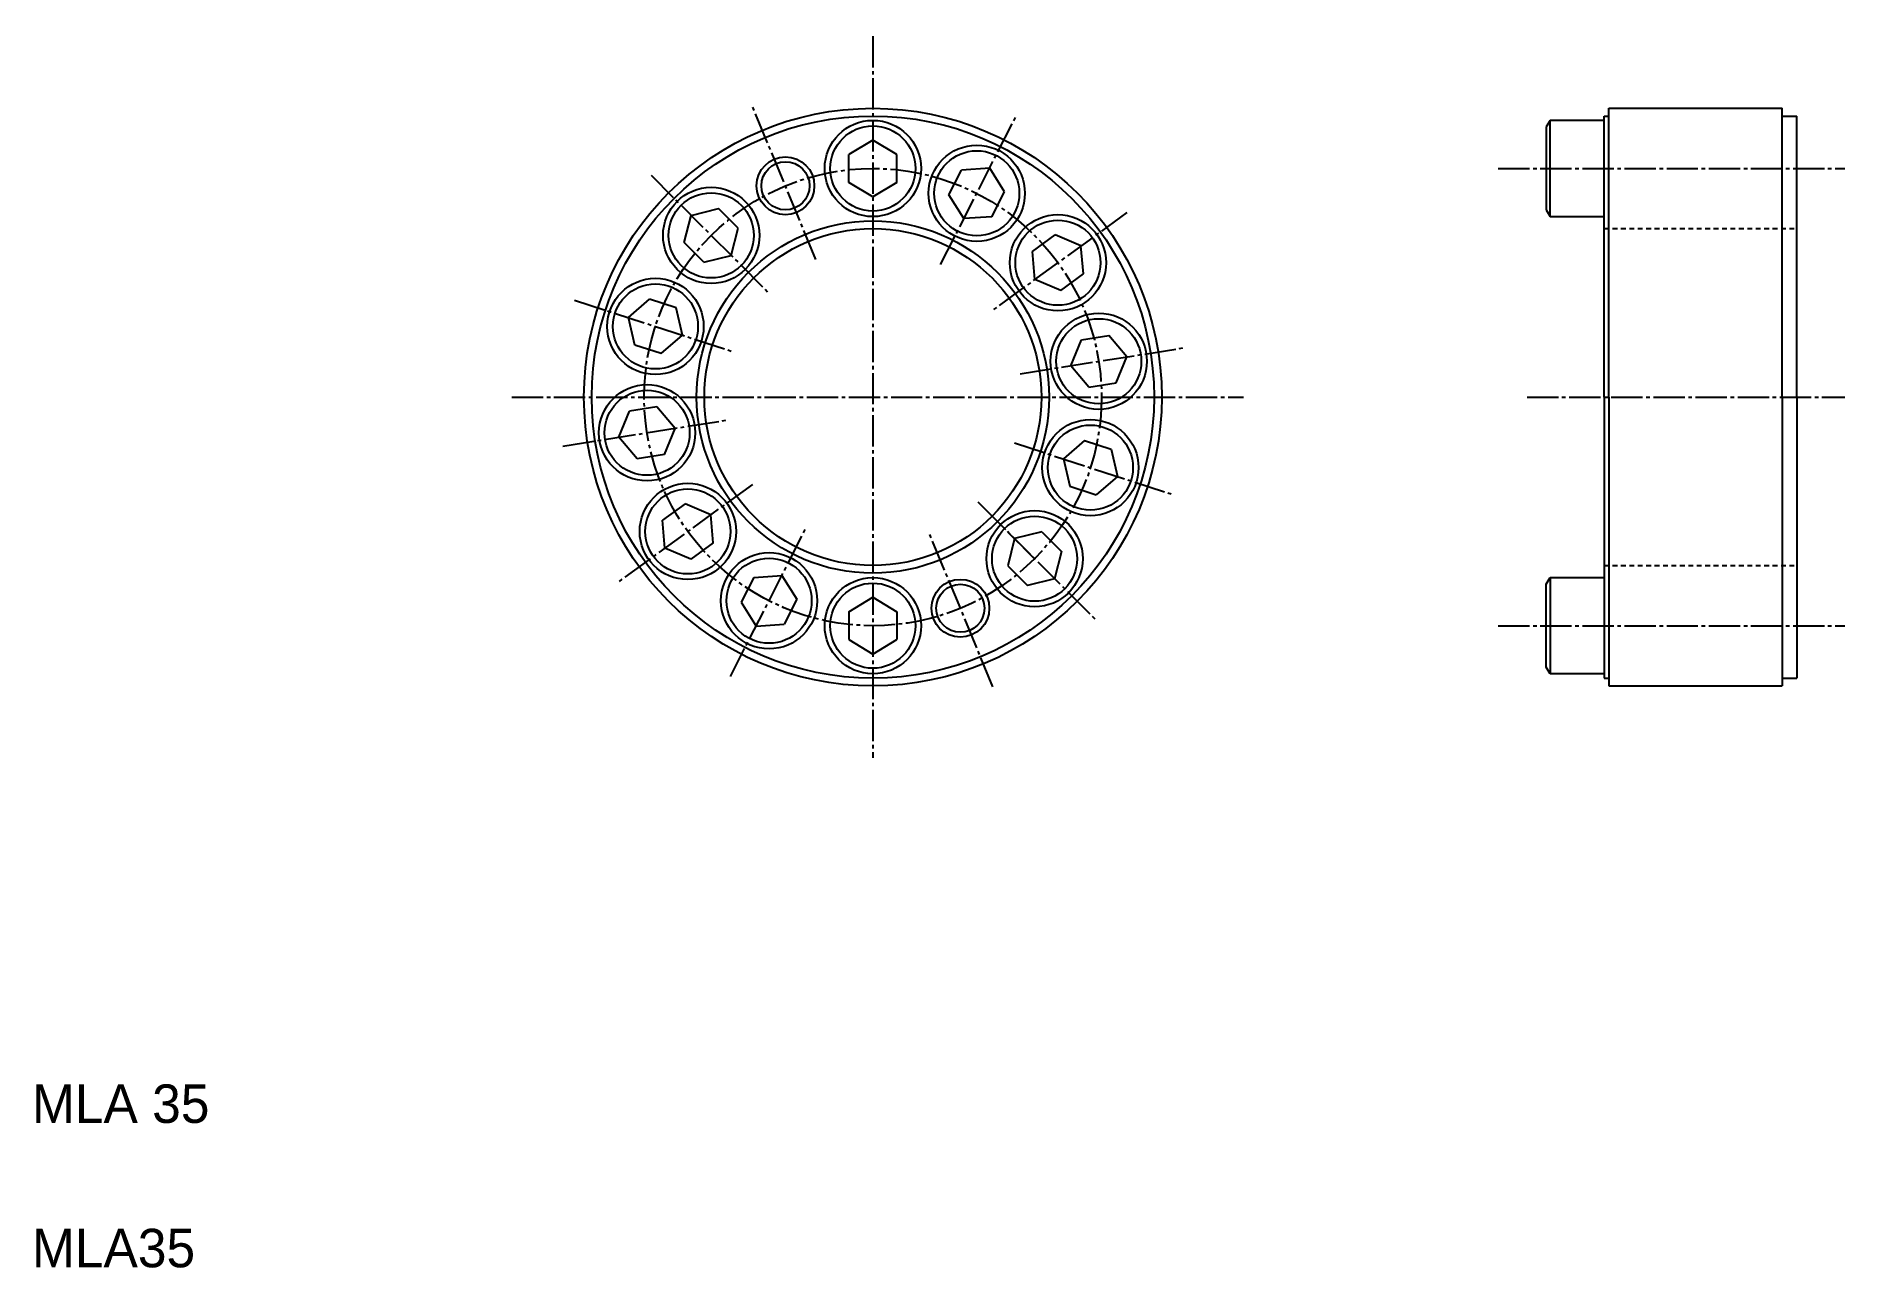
# Model space of a CAD drawing. Extents: x 10 to 198, y 10 to 138.
import ezdxf

# ---------------------------------------------------------------- set-up
doc = ezdxf.new("R2010")
doc.units = 0
doc.header["$LTSCALE"] = 0.25
doc.linetypes.add('CENTER', pattern=[17.5, 13, -1.5, 1.5, -1.5])
doc.linetypes.add('DASHED', pattern=[3.5, 2, -1.5])
doc.layers.get('0').update_dxf_attribs({"linetype": 'CONTINUOUS'})
doc.layers.add('CENTER', color=1, linetype='CENTER')

msp = doc.modelspace()

# ---------------------------------------------------------------- linework, layer by layer
for p, q in [((173.27, 100.41), (173.27, 129.61)), ((173.27, 129.61), (173.77, 129.61)), ((173.77, 100.41), (173.77, 130.41)), ((173.77, 130.41), (191.77, 130.41)), ((191.77, 100.41), (191.77, 130.41)), ((191.77, 129.61), (193.27, 129.61)), ((193.27, 100.41), (193.27, 129.61)), ((167.67, 129.16), (167.27, 128.47)), ((167.27, 128.47), (167.27, 119.86)), ((173.27, 129.16), (167.67, 129.16)), ((167.67, 119.16), (167.67, 129.16)), ((173.27, 119.16), (173.27, 129.16)), ((97.33, 127.11), (94.83, 125.61)), ((99.83, 125.61), (97.33, 127.11)), ((94.83, 122.72), (94.83, 125.61)), ((99.83, 122.72), (99.83, 125.61)), ((105.23, 121.42), (106.54, 124)), ((109.46, 124.2), (106.54, 124)), ((111, 121.73), (109.46, 124.2)), ((97.33, 121.21), (94.83, 122.72)), ((99.83, 122.72), (97.33, 121.21)), ((106.78, 118.95), (105.23, 121.42)), ((109.69, 119.15), (111, 121.73)), ((77.75, 116.46), (78.46, 119.29)), ((78.46, 119.29), (81.29, 120)), ((83.33, 117.96), (81.29, 120)), ((109.69, 119.15), (106.78, 118.95)), ((167.27, 119.86), (167.67, 119.16)), ((167.67, 119.16), (173.27, 119.16)), ((169.07, 119.16), (169.07, 119.16)), ((170.47, 119.16), (170.47, 119.16)), ((79.79, 114.42), (77.75, 116.46)), ((82.63, 115.12), (83.33, 117.96)), ((113.91, 115.55), (116.25, 117.25)), ((118.94, 116.11), (116.25, 117.25)), ((79.79, 114.42), (82.63, 115.12)), ((114.16, 112.64), (113.91, 115.55)), ((119.19, 113.2), (118.94, 116.11)), ((116.85, 111.5), (119.19, 113.2)), ((116.85, 111.5), (114.16, 112.64)), ((71.94, 108.67), (74.15, 110.58)), ((76.89, 109.69), (74.15, 110.58)), ((77.55, 106.84), (76.89, 109.69)), ((72.6, 105.82), (71.94, 108.67)), ((75.35, 104.93), (72.6, 105.82)), ((75.35, 104.93), (77.55, 106.84)), ((117.88, 103.67), (118.98, 106.37)), ((118.98, 106.37), (121.83, 106.82)), ((123.71, 104.59), (121.83, 106.82)), ((119.76, 101.43), (117.88, 103.67)), ((122.61, 101.89), (123.71, 104.59)), ((119.76, 101.43), (122.61, 101.89)), ((173.27, 100.41), (173.27, 71.21)), ((173.77, 100.41), (173.77, 70.41)), ((191.77, 100.41), (191.77, 70.41)), ((193.27, 100.41), (193.27, 71.21)), ((70.96, 96.24), (72.06, 98.94)), ((74.91, 99.39), (72.06, 98.94)), ((76.79, 97.16), (74.91, 99.39)), ((72.84, 94), (70.96, 96.24)), ((75.69, 94.46), (76.79, 97.16)), ((119.32, 95.9), (117.12, 93.99)), ((119.32, 95.9), (122.07, 95.01)), ((75.69, 94.46), (72.84, 94)), ((117.12, 93.99), (117.78, 91.14)), ((122.07, 95.01), (122.73, 92.16)), ((122.73, 92.16), (120.52, 90.25)), ((117.78, 91.14), (120.52, 90.25)), ((77.82, 89.33), (75.48, 87.63)), ((80.51, 88.19), (77.82, 89.33)), ((75.73, 84.72), (75.48, 87.63)), ((80.76, 85.28), (80.51, 88.19)), ((114.88, 86.41), (112.04, 85.71)), ((114.88, 86.41), (116.92, 84.37)), ((78.42, 83.58), (75.73, 84.72)), ((80.76, 85.28), (78.42, 83.58)), ((112.04, 85.71), (111.34, 82.87)), ((111.34, 82.87), (113.38, 80.83)), ((116.92, 84.37), (116.21, 81.53)), ((84.98, 81.67), (83.67, 79.1)), ((84.98, 81.67), (87.89, 81.88)), ((87.89, 81.88), (89.44, 79.4)), ((116.21, 81.53), (113.38, 80.83)), ((167.27, 80.97), (167.67, 81.66)), ((167.27, 72.36), (167.27, 80.97)), ((167.67, 81.66), (167.67, 71.66)), ((167.67, 81.66), (173.27, 81.66)), ((173.27, 81.66), (173.27, 71.66)), ((83.67, 79.1), (85.21, 76.62)), ((89.44, 79.4), (88.12, 76.83)), ((94.83, 78.11), (97.33, 79.61)), ((97.33, 79.61), (99.83, 78.11)), ((94.83, 78.11), (94.83, 75.22)), ((99.83, 78.11), (99.83, 75.22)), ((85.21, 76.62), (88.12, 76.83)), ((94.83, 75.22), (97.33, 73.71)), ((97.33, 73.71), (99.83, 75.22)), ((167.67, 71.66), (167.27, 72.36)), ((173.27, 71.66), (167.67, 71.66)), ((173.27, 71.21), (173.77, 71.21)), ((173.77, 70.41), (191.77, 70.41)), ((191.77, 71.21), (193.27, 71.21))]:
    msp.add_line(p, q)
at = {"color": 3, "linetype": 'DASHED'}
for p, q in [((173.27, 117.91), (193.27, 117.91)), ((173.27, 82.91), (193.27, 82.91))]:
    msp.add_line(p, q, dxfattribs=at)
for centre, radius in [((97.33, 100.41), 30), ((97.33, 100.41), 29.2), ((97.33, 124.16), 5), ((97.33, 124.16), 4.42), ((108.12, 121.58), 5), ((108.12, 121.58), 4.42), ((88.25, 122.36), 2.5), ((80.54, 117.21), 5), ((80.54, 117.21), 4.42), ((97.33, 100.41), 18.3), ((116.55, 114.37), 5), ((116.55, 114.37), 4.42), ((97.33, 100.41), 17.5), ((74.75, 107.75), 5), ((74.75, 107.75), 4.42), ((120.79, 104.13), 5), ((120.79, 104.13), 4.42), ((73.88, 96.7), 5), ((73.88, 96.7), 4.42), ((119.92, 93.08), 5), ((119.92, 93.08), 4.42), ((78.12, 86.45), 5), ((78.12, 86.45), 4.42), ((114.13, 83.62), 5), ((114.13, 83.62), 4.42), ((86.55, 79.25), 5), ((86.55, 79.25), 4.42), ((97.33, 76.66), 5), ((97.33, 76.66), 4.42), ((106.42, 78.47), 2.5)]:
    msp.add_circle(centre, radius)
at = {"color": 3}
for centre in [(88.25, 122.36), (106.42, 78.47)]:
    msp.add_circle(centre, 3, dxfattribs=at)
at = {"layer": 'CENTER', "color": 1, "linetype": 'CENTER'}
for p, q in [((97.33, 137.91), (97.33, 62.92)), ((162.27, 124.16), (198.27, 124.16)), ((59.84, 100.41), (135.83, 100.41)), ((165.27, 100.41), (198.27, 100.41)), ((162.27, 76.66), (198.27, 76.66))]:
    msp.add_line(p, q, dxfattribs=at)
at = {"layer": 'CENTER'}
for p, q in [((91.42, 114.7), (84.87, 130.52)), ((104.36, 114.19), (112.13, 129.45)), ((74.29, 123.46), (86.4, 111.35)), ((123.7, 119.57), (109.85, 109.5)), ((66.34, 110.48), (82.63, 105.19)), ((112.61, 102.83), (129.52, 105.51)), ((65.15, 95.32), (82.06, 98)), ((112.04, 95.64), (128.32, 90.35)), ((84.82, 91.32), (70.97, 81.26)), ((114.13, 83.62), (108.27, 89.48)), ((108.27, 89.48), (120.38, 77.37)), ((82.54, 71.38), (90.31, 86.64)), ((109.8, 70.31), (103.25, 86.13))]:
    msp.add_line(p, q, dxfattribs=at)
at = {"layer": 'CENTER', "color": 1, "linetype": 'CENTER'}
msp.add_circle((97.33, 100.41), 23.75, dxfattribs=at)

# ---------------------------------------------------------------- texts
for s, p in [('MLA 35', (10, 25)), ('MLA35', (10, 10))]:
    msp.add_text(s, height=4).set_placement(p)

doc.saveas('drawing.dxf')
